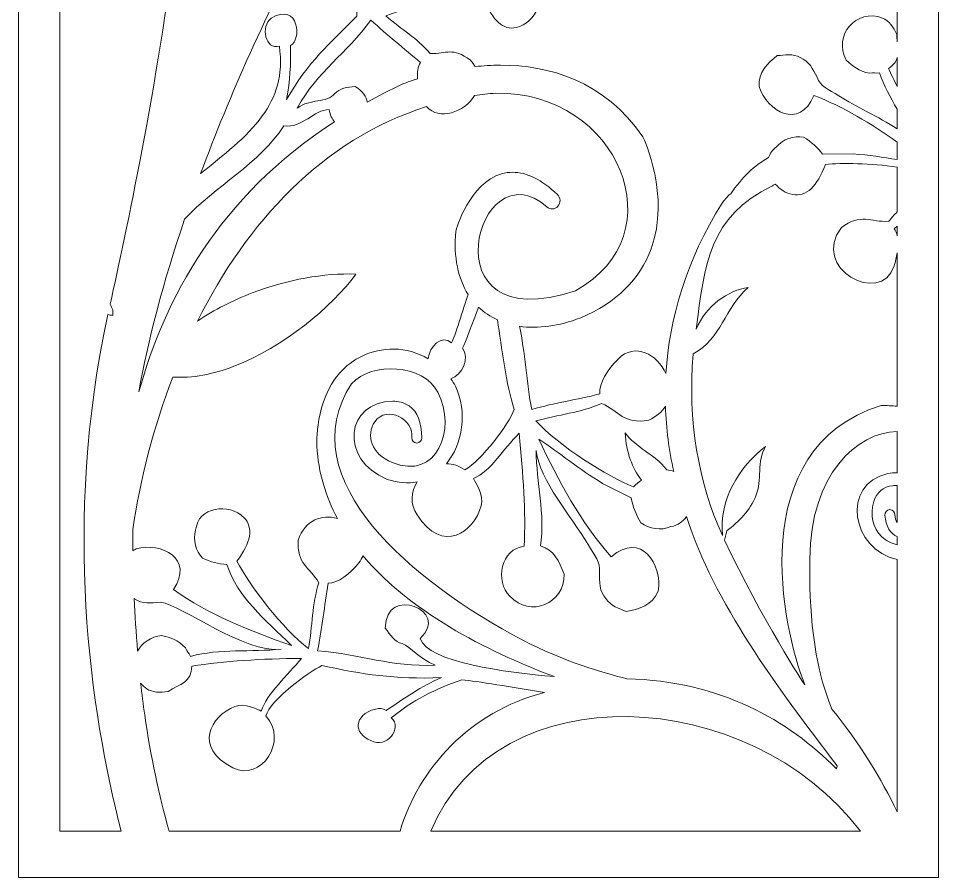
# Model space of a CAD drawing. Header units: centimetres. Extents: x -9.9 to 10.2, y -13.8 to 13.7.
# Drawn here: x -9.89 to -0.5, y -13.77 to -5.01 of the extents above; entities that cross this region are included whole.
import ezdxf

# ---------------------------------------------------------------- set-up
doc = ezdxf.new("R2010")
doc.units = ezdxf.units.CM
doc.header["$MEASUREMENT"] = 0
doc.layers.add('layer 1', color=7, linetype='Continuous')

msp = doc.modelspace()

# ---------------------------------------------------------------- linework, layer by layer
at = {"layer": 'layer 1', "color": 177, "lineweight": 9}
for points, knots in [([(-9.88544, 13.6521), (-9.88544, 13.6521), (-0.49982, 13.6521), (-0.49982, 13.6521), (-0.49982, 13.6521), (-0.49982, 13.6521), (-0.49982, -13.77468), (-0.49982, -13.77468), (-0.49982, -13.77468), (-0.49982, -13.77468), (-9.88544, -13.77468), (-9.88544, -13.77468), (-9.88544, -13.77468), (-9.88544, -13.77468), (-9.88544, 13.6521), (-9.88544, 13.6521)], [0, 0, 0, 0, 0.2, 0.2, 0.2, 0.2, 0.4, 0.4, 0.4, 0.4, 0.6, 0.6, 0.6, 0.6, 1, 1, 1, 1]), ([(-9.46307, 0.51427), (-9.46307, 0.51427), (-9.46307, -0.26842), (-9.46307, -0.26842), (-9.46307, -0.26842), (-9.41739, -0.3226), (-9.37882, -0.38294), (-9.34742, -0.44937), (-9.34742, -0.44937), (-9.13755, -0.88163), (-9.31912, -1.4105), (-9.32726, -1.42868), (-9.32726, -1.42868), (-9.36265, -1.55051), (-9.40849, -1.65803), (-9.46307, -1.7522), (-9.46307, -1.7522), (-9.46307, -1.7522), (-9.46307, -13.29964), (-9.46307, -13.29964), (-9.46307, -13.29964), (-9.46307, -13.29964), (-8.83773, -13.29964), (-8.83773, -13.29964), (-8.83773, -13.29964), (-9.15299, -12.07218), (-9.43492, -10.1599), (-8.97322, -8.0291), (-8.97322, -8.0291), (-8.95675, -8.03215), (-8.94035, -8.03501), (-8.92349, -8.03744), (-8.92349, -8.03744), (-8.92349, -8.03744), (-8.92349, -7.98089), (-8.92349, -7.98089), (-8.92349, -7.98089), (-8.93265, -7.96143), (-8.94123, -7.94209), (-8.94957, -7.92264), (-8.94957, -7.92264), (-8.787, -7.18801), (-8.47159, -5.72336), (-8.26378, -4.07704), (-8.26378, -4.07704), (-8.39517, -4.00017), (-8.51258, -3.88439), (-8.61419, -3.74722), (-8.61419, -3.74722), (-8.87431, -3.39603), (-9.03084, -2.90412), (-9.05286, -2.56733), (-9.05286, -2.56733), (-8.82698, -2.7003), (-8.60016, -2.90875), (-8.41704, -3.15597), (-8.41704, -3.15597), (-8.33357, -3.26867), (-8.25915, -3.38939), (-8.19802, -3.51458), (-8.19802, -3.51458), (-8.14557, -3.02571), (-8.10471, -2.52666), (-8.08186, -2.03093), (-8.08186, -2.03093), (-8.0312, -0.93143), (-8.67774, 0.01297), (-9.46307, 0.51427)], [0, 0, 0, 0, 0.0555556, 0.0555556, 0.0555556, 0.0555556, 0.1111111, 0.1111111, 0.1111111, 0.1111111, 0.1666667, 0.1666667, 0.1666667, 0.1666667, 0.2222222, 0.2222222, 0.2222222, 0.2222222, 0.2777778, 0.2777778, 0.2777778, 0.2777778, 0.3333333, 0.3333333, 0.3333333, 0.3333333, 0.3888889, 0.3888889, 0.3888889, 0.3888889, 0.4444444, 0.4444444, 0.4444444, 0.4444444, 0.5, 0.5, 0.5, 0.5, 0.5555556, 0.5555556, 0.5555556, 0.5555556, 0.6111111, 0.6111111, 0.6111111, 0.6111111, 0.6666667, 0.6666667, 0.6666667, 0.6666667, 0.7222222, 0.7222222, 0.7222222, 0.7222222, 0.7777778, 0.7777778, 0.7777778, 0.7777778, 0.8333333, 0.8333333, 0.8333333, 0.8333333, 0.8888889, 0.8888889, 0.8888889, 0.8888889, 1, 1, 1, 1]), ([(-6.89815, -4.10132), (-7.34719, -4.92991), (-7.72884, -5.78492), (-8.02649, -6.59039), (-8.02649, -6.59039), (-7.80093, -6.40314), (-7.55882, -6.22539), (-7.39781, -6.00128), (-7.39781, -6.00128), (-7.25997, -5.80944), (-7.18148, -5.59122), (-7.22393, -5.28903), (-7.22393, -5.28903), (-7.36659, -5.33288), (-7.41862, -5.08647), (-7.3064, -5.00307), (-7.3064, -5.00307), (-7.01882, -4.83434), (-6.99587, -5.23339), (-7.1098, -5.28325), (-7.1098, -5.28325), (-7.10468, -5.49203), (-7.11667, -5.62758), (-7.14955, -5.83494), (-7.14955, -5.83494), (-6.92683, -5.43817), (-6.71267, -5.27271), (-6.43503, -4.98336), (-6.43503, -4.98336), (-6.42162, -4.83862), (-6.45124, -4.37988), (-6.56325, -4.25875), (-6.56325, -4.25875), (-6.71098, -4.28818), (-6.83403, -4.20984), (-6.89815, -4.10132)], [0, 0, 0, 0, 0.1, 0.1, 0.1, 0.1, 0.2, 0.2, 0.2, 0.2, 0.3, 0.3, 0.3, 0.3, 0.4, 0.4, 0.4, 0.4, 0.5, 0.5, 0.5, 0.5, 0.6, 0.6, 0.6, 0.6, 0.7, 0.7, 0.7, 0.7, 0.8, 0.8, 0.8, 0.8, 1, 1, 1, 1]), ([(-3.28141, -8.63023), (-3.24661, -8.07021), (-3.07493, -7.47886), (-2.70724, -6.89049), (-2.70724, -6.89049), (-2.69562, -6.87108), (-2.65809, -6.82838), (-2.62055, -6.79463), (-2.62055, -6.79463), (-2.5038, -6.63211), (-2.38123, -6.50377), (-2.23335, -6.42657), (-2.23335, -6.42657), (-2.21993, -6.38629), (-2.19433, -6.34856), (-2.15404, -6.31686), (-2.15404, -6.31686), (-2.08773, -6.2359), (-1.97641, -6.20104), (-1.87736, -6.21841), (-1.87736, -6.21841), (-1.79921, -6.26553), (-1.73529, -6.32004), (-1.684, -6.39185), (-1.684, -6.39185), (-1.684, -6.39185), (-1.37183, -6.38921), (-1.37183, -6.38921), (-1.37183, -6.38921), (-1.21029, -6.39917), (-1.06567, -6.42327), (-0.9222, -6.44654), (-0.9222, -6.44654), (-0.9222, -6.44654), (-0.9222, -6.26739), (-0.9222, -6.26739), (-0.9222, -6.26739), (-1.18939, -6.07851), (-1.47028, -5.90745), (-1.77212, -5.79199), (-1.77212, -5.79199), (-1.91667, -6.14687), (-2.25091, -5.95553), (-2.33106, -5.70111), (-2.33106, -5.70111), (-2.34387, -5.55561), (-2.24134, -5.45843), (-2.14522, -5.38579), (-2.14522, -5.38579), (-2.07269, -5.37911), (-1.98379, -5.36345), (-1.91162, -5.40646), (-1.91162, -5.40646), (-1.82235, -5.43672), (-1.78145, -5.52542), (-1.73801, -5.60677), (-1.73801, -5.60677), (-1.70896, -5.69811), (-1.6224, -5.72888), (-1.51666, -5.79559), (-1.51666, -5.79559), (-1.34627, -5.90306), (-1.11273, -6.00895), (-0.9222, -6.1338), (-0.9222, -6.1338), (-0.9222, -6.1338), (-0.9222, -5.93076), (-0.9222, -5.93076), (-0.9222, -5.93076), (-0.99337, -5.81303), (-1.05815, -5.69229), (-1.10114, -5.56132), (-1.10114, -5.56132), (-1.1487, -5.5686), (-1.15647, -5.55671), (-1.20336, -5.56421), (-1.20336, -5.56421), (-1.31512, -5.54775), (-1.37322, -5.49402), (-1.44111, -5.43227), (-1.44111, -5.43227), (-1.57772, -5.17882), (-1.34334, -4.9011), (-1.07035, -5.00187), (-1.07035, -5.00187), (-1.00667, -5.03067), (-0.95966, -5.0952), (-0.92668, -5.16905), (-0.92668, -5.16905), (-0.92644, -5.19502), (-0.92443, -5.22014), (-0.9222, -5.24441), (-0.9222, -5.24441), (-0.9222, -5.24441), (-0.9222, -4.73069), (-0.9222, -4.73069), (-0.9222, -4.73069), (-1.70545, -4.73641), (-2.51347, -4.78511), (-3.31356, -4.57079), (-3.31356, -4.57079), (-3.45717, -4.85445), (-4.2283, -4.65429), (-4.45217, -4.52887), (-4.45217, -4.52887), (-4.29183, -4.52074), (-4.14395, -4.40885), (-3.97805, -4.39612), (-3.97805, -4.39612), (-3.91039, -4.39148), (-3.8452, -4.39724), (-3.78015, -4.40294), (-3.78015, -4.40294), (-3.97923, -4.3632), (-4.24351, -4.22958), (-4.51122, -4.03691), (-4.51122, -4.03691), (-4.51131, -4.03937), (-4.51142, -4.04184), (-4.51158, -4.04433), (-4.51158, -4.04433), (-4.58125, -4.28789), (-4.94813, -4.54594), (-5.0943, -4.21269), (-5.0943, -4.21269), (-5.48575, -4.37448), (-5.71429, -4.54745), (-6.04525, -4.81449), (-6.04525, -4.81449), (-5.80672, -4.78406), (-5.66313, -4.74461), (-5.40486, -4.72177), (-5.40486, -4.72177), (-5.40486, -4.72177), (-5.10844, -4.71642), (-5.10844, -4.71642), (-5.10844, -4.71642), (-5.06155, -4.64694), (-5.00223, -4.59356), (-4.92925, -4.54688), (-4.92925, -4.54688), (-4.83565, -4.52788), (-4.72909, -4.55817), (-4.6641, -4.63334), (-4.6641, -4.63334), (-4.47661, -4.77297), (-4.60577, -5.05331), (-4.80888, -5.09956), (-4.80888, -5.09956), (-4.93864, -5.12895), (-5.05189, -5.02603), (-5.13329, -4.81606), (-5.13329, -4.81606), (-5.38553, -4.79553), (-5.84819, -4.86483), (-6.13661, -4.98085), (-6.13661, -4.98085), (-5.97105, -5.12524), (-5.82698, -5.19985), (-5.68637, -5.3632), (-5.68637, -5.3632), (-5.5093, -5.37054), (-5.46463, -5.29355), (-5.2731, -5.43286), (-5.2731, -5.43286), (-5.25491, -5.45443), (-5.24011, -5.47605), (-5.22815, -5.49763), (-5.22815, -5.49763), (-5.14523, -5.48902), (-5.05816, -5.48387), (-4.96841, -5.48387), (-4.96841, -5.48387), (-4.47916, -5.48387), (-3.91151, -5.63681), (-3.516, -6.21611), (-3.516, -6.21611), (-3.50398, -6.24047), (-3.23536, -6.81378), (-3.43123, -7.35696), (-3.43123, -7.35696), (-3.5443, -7.66801), (-3.78266, -7.90426), (-4.15006, -8.06173), (-4.15006, -8.06173), (-4.37225, -8.14697), (-4.58661, -8.17493), (-4.77428, -8.14783), (-4.77428, -8.14783), (-4.72025, -8.39856), (-4.70074, -8.73259), (-4.65001, -8.99842), (-4.65001, -8.99842), (-4.41086, -8.9247), (-4.19143, -8.90107), (-3.95368, -8.83742), (-3.95368, -8.83742), (-3.96708, -8.72883), (-3.87472, -8.58839), (-3.76978, -8.48302), (-3.76978, -8.48302), (-3.5936, -8.30626), (-3.37033, -8.43724), (-3.28141, -8.63023)], [0, 0, 0, 0, 0.0192308, 0.0192308, 0.0192308, 0.0192308, 0.0384615, 0.0384615, 0.0384615, 0.0384615, 0.0576923, 0.0576923, 0.0576923, 0.0576923, 0.0769231, 0.0769231, 0.0769231, 0.0769231, 0.0961538, 0.0961538, 0.0961538, 0.0961538, 0.1153846, 0.1153846, 0.1153846, 0.1153846, 0.1346154, 0.1346154, 0.1346154, 0.1346154, 0.1538462, 0.1538462, 0.1538462, 0.1538462, 0.1730769, 0.1730769, 0.1730769, 0.1730769, 0.1923077, 0.1923077, 0.1923077, 0.1923077, 0.2115385, 0.2115385, 0.2115385, 0.2115385, 0.2307692, 0.2307692, 0.2307692, 0.2307692, 0.25, 0.25, 0.25, 0.25, 0.2692308, 0.2692308, 0.2692308, 0.2692308, 0.2884615, 0.2884615, 0.2884615, 0.2884615, 0.3076923, 0.3076923, 0.3076923, 0.3076923, 0.3269231, 0.3269231, 0.3269231, 0.3269231, 0.3461538, 0.3461538, 0.3461538, 0.3461538, 0.3653846, 0.3653846, 0.3653846, 0.3653846, 0.3846154, 0.3846154, 0.3846154, 0.3846154, 0.4038462, 0.4038462, 0.4038462, 0.4038462, 0.4230769, 0.4230769, 0.4230769, 0.4230769, 0.4423077, 0.4423077, 0.4423077, 0.4423077, 0.4615385, 0.4615385, 0.4615385, 0.4615385, 0.4807692, 0.4807692, 0.4807692, 0.4807692, 0.5, 0.5, 0.5, 0.5, 0.5192308, 0.5192308, 0.5192308, 0.5192308, 0.5384615, 0.5384615, 0.5384615, 0.5384615, 0.5576923, 0.5576923, 0.5576923, 0.5576923, 0.5769231, 0.5769231, 0.5769231, 0.5769231, 0.5961538, 0.5961538, 0.5961538, 0.5961538, 0.6153846, 0.6153846, 0.6153846, 0.6153846, 0.6346154, 0.6346154, 0.6346154, 0.6346154, 0.6538462, 0.6538462, 0.6538462, 0.6538462, 0.6730769, 0.6730769, 0.6730769, 0.6730769, 0.6923077, 0.6923077, 0.6923077, 0.6923077, 0.7115385, 0.7115385, 0.7115385, 0.7115385, 0.7307692, 0.7307692, 0.7307692, 0.7307692, 0.75, 0.75, 0.75, 0.75, 0.7692308, 0.7692308, 0.7692308, 0.7692308, 0.7884615, 0.7884615, 0.7884615, 0.7884615, 0.8076923, 0.8076923, 0.8076923, 0.8076923, 0.8269231, 0.8269231, 0.8269231, 0.8269231, 0.8461538, 0.8461538, 0.8461538, 0.8461538, 0.8653846, 0.8653846, 0.8653846, 0.8653846, 0.8846154, 0.8846154, 0.8846154, 0.8846154, 0.9038462, 0.9038462, 0.9038462, 0.9038462, 0.9230769, 0.9230769, 0.9230769, 0.9230769, 0.9423077, 0.9423077, 0.9423077, 0.9423077, 0.9615385, 0.9615385, 0.9615385, 0.9615385, 1, 1, 1, 1]), ([(-6.32852, -5.86038), (-6.21282, -5.79618), (-6.09185, -5.73429), (-5.96527, -5.67497), (-5.96527, -5.67497), (-5.96234, -5.6739), (-5.9076, -5.65092), (-5.815, -5.62127), (-5.815, -5.62127), (-5.81904, -5.55713), (-5.81082, -5.49844), (-5.78406, -5.45667), (-5.78406, -5.45667), (-5.95316, -5.31174), (-6.12344, -5.17666), (-6.28976, -5.02298), (-6.28976, -5.02298), (-6.54797, -5.37307), (-6.82656, -5.53742), (-7.04261, -5.92122), (-7.04261, -5.92122), (-6.90572, -5.82014), (-6.74222, -5.87525), (-6.65775, -5.77189), (-6.65775, -5.77189), (-6.61071, -5.72144), (-6.52994, -5.70417), (-6.4502, -5.70076), (-6.4502, -5.70076), (-6.3718, -5.74871), (-6.33593, -5.80515), (-6.32852, -5.86038)], [0, 0, 0, 0, 0.1111111, 0.1111111, 0.1111111, 0.1111111, 0.2222222, 0.2222222, 0.2222222, 0.2222222, 0.3333333, 0.3333333, 0.3333333, 0.3333333, 0.4444444, 0.4444444, 0.4444444, 0.4444444, 0.5555556, 0.5555556, 0.5555556, 0.5555556, 0.6666667, 0.6666667, 0.6666667, 0.6666667, 0.7777778, 0.7777778, 0.7777778, 0.7777778, 1, 1, 1, 1]), ([(-0.9222, -5.70103), (-0.9222, -5.70103), (-0.9222, -5.40368), (-0.9222, -5.40368), (-0.9222, -5.40368), (-0.93278, -5.44529), (-0.95771, -5.48281), (-1.01051, -5.5159), (-1.01051, -5.5159), (-0.9831, -5.57669), (-0.95359, -5.63844), (-0.9222, -5.70103)], [0, 0, 0, 0, 0.25, 0.25, 0.25, 0.25, 0.5, 0.5, 0.5, 0.5, 1, 1, 1, 1]), ([(-6.63171, -10.10823), (-6.75008, -9.88657), (-6.82587, -9.64214), (-6.84122, -9.37333), (-6.84122, -9.37333), (-6.84374, -9.35521), (-6.85936, -8.90567), (-6.60936, -8.6259), (-6.60936, -8.6259), (-6.48091, -8.48146), (-6.29442, -8.37998), (-6.05361, -8.37998), (-6.05361, -8.37998), (-5.93645, -8.37998), (-5.81339, -8.41717), (-5.70448, -8.48033), (-5.70448, -8.48033), (-5.69838, -8.3552), (-5.56751, -8.22549), (-5.46874, -8.31663), (-5.46874, -8.31663), (-5.43434, -8.26486), (-5.34767, -7.96567), (-5.29838, -7.82237), (-5.29838, -7.82237), (-5.39956, -7.66254), (-5.44845, -7.44675), (-5.42413, -7.17723), (-5.42413, -7.17723), (-5.42012, -7.15714), (-5.28473, -6.68672), (-4.95766, -6.59183), (-4.95766, -6.59183), (-4.92065, -6.58135), (-4.88319, -6.57607), (-4.84483, -6.57607), (-4.84483, -6.57607), (-4.69978, -6.57607), (-4.54664, -6.65186), (-4.38822, -6.80374), (-4.38822, -6.80374), (-4.35407, -6.83611), (-4.3521, -6.88851), (-4.38231, -6.92291), (-4.38231, -6.92291), (-4.39834, -6.94111), (-4.4202, -6.95026), (-4.4419, -6.95026), (-4.4419, -6.95026), (-4.46097, -6.95026), (-4.48025, -6.94308), (-4.49538, -6.92901), (-4.49538, -6.92901), (-5.20365, -6.29261), (-5.74713, -8.30618), (-4.20462, -7.78458), (-4.20462, -7.78458), (-3.1619, -7.21952), (-3.75856, -5.7499), (-5.01725, -5.76828), (-5.01725, -5.76828), (-5.09061, -5.77456), (-5.16275, -5.78322), (-5.23382, -5.79396), (-5.23382, -5.79396), (-5.3374, -5.96404), (-5.59472, -6.05165), (-5.72225, -5.9065), (-5.72225, -5.9065), (-6.7873, -6.2409), (-7.55736, -7.094), (-8.05886, -8.09458), (-8.05886, -8.09458), (-7.88649, -7.97866), (-7.6961, -7.88228), (-7.49964, -7.80702), (-7.49964, -7.80702), (-7.14345, -7.67057), (-6.76739, -7.60375), (-6.44262, -7.61523), (-6.44262, -7.61523), (-6.69006, -7.9527), (-7.18151, -8.36272), (-7.68749, -8.55656), (-7.68749, -8.55656), (-7.89823, -8.63731), (-8.11154, -8.68064), (-8.31099, -8.66583), (-8.31099, -8.66583), (-8.50964, -9.18041), (-8.64417, -9.7141), (-8.71751, -10.22227), (-8.71751, -10.22227), (-8.71785, -10.27918), (-8.7178, -10.35271), (-8.71679, -10.43968), (-8.71679, -10.43968), (-8.70703, -10.43254), (-8.69654, -10.42589), (-8.68521, -10.41978), (-8.68521, -10.41978), (-8.4303, -10.34724), (-8.08889, -10.52), (-8.30435, -10.83388), (-8.30435, -10.83388), (-7.94447, -11.09243), (-7.5185, -11.25999), (-7.09851, -11.40669), (-7.09851, -11.40669), (-7.37687, -11.13565), (-7.65092, -10.9105), (-7.75847, -10.57917), (-7.75847, -10.57917), (-7.84609, -10.57586), (-7.92626, -10.55261), (-8.00805, -10.51353), (-8.00805, -10.51353), (-8.07659, -10.44083), (-8.10851, -10.32941), (-8.07756, -10.23016), (-8.07756, -10.23016), (-8.05698, -9.98648), (-7.73657, -9.94651), (-7.58333, -10.10148), (-7.58333, -10.10148), (-7.48558, -10.20055), (-7.51452, -10.358), (-7.65619, -10.54626), (-7.65619, -10.54626), (-7.53519, -10.78175), (-7.18756, -11.24441), (-6.92525, -11.43666), (-6.92525, -11.43666), (-6.88831, -11.20983), (-6.88924, -10.98088), (-6.8217, -10.76574), (-6.8217, -10.76574), (-6.91292, -10.60435), (-7.04895, -10.57714), (-7.03088, -10.33002), (-7.03088, -10.33002), (-6.96191, -10.11802), (-6.78674, -10.06864), (-6.63171, -10.10823)], [0, 0, 0, 0, 0.027027, 0.027027, 0.027027, 0.027027, 0.0540541, 0.0540541, 0.0540541, 0.0540541, 0.0810811, 0.0810811, 0.0810811, 0.0810811, 0.1081081, 0.1081081, 0.1081081, 0.1081081, 0.1351351, 0.1351351, 0.1351351, 0.1351351, 0.1621622, 0.1621622, 0.1621622, 0.1621622, 0.1891892, 0.1891892, 0.1891892, 0.1891892, 0.2162162, 0.2162162, 0.2162162, 0.2162162, 0.2432432, 0.2432432, 0.2432432, 0.2432432, 0.2702703, 0.2702703, 0.2702703, 0.2702703, 0.2972973, 0.2972973, 0.2972973, 0.2972973, 0.3243243, 0.3243243, 0.3243243, 0.3243243, 0.3513514, 0.3513514, 0.3513514, 0.3513514, 0.3783784, 0.3783784, 0.3783784, 0.3783784, 0.4054054, 0.4054054, 0.4054054, 0.4054054, 0.4324324, 0.4324324, 0.4324324, 0.4324324, 0.4594595, 0.4594595, 0.4594595, 0.4594595, 0.4864865, 0.4864865, 0.4864865, 0.4864865, 0.5135135, 0.5135135, 0.5135135, 0.5135135, 0.5405405, 0.5405405, 0.5405405, 0.5405405, 0.5675676, 0.5675676, 0.5675676, 0.5675676, 0.5945946, 0.5945946, 0.5945946, 0.5945946, 0.6216216, 0.6216216, 0.6216216, 0.6216216, 0.6486486, 0.6486486, 0.6486486, 0.6486486, 0.6756757, 0.6756757, 0.6756757, 0.6756757, 0.7027027, 0.7027027, 0.7027027, 0.7027027, 0.7297297, 0.7297297, 0.7297297, 0.7297297, 0.7567568, 0.7567568, 0.7567568, 0.7567568, 0.7837838, 0.7837838, 0.7837838, 0.7837838, 0.8108108, 0.8108108, 0.8108108, 0.8108108, 0.8378378, 0.8378378, 0.8378378, 0.8378378, 0.8648649, 0.8648649, 0.8648649, 0.8648649, 0.8918919, 0.8918919, 0.8918919, 0.8918919, 0.9189189, 0.9189189, 0.9189189, 0.9189189, 0.9459459, 0.9459459, 0.9459459, 0.9459459, 1, 1, 1, 1]), ([(-8.19024, -7.05357), (-8.40817, -7.69929), (-8.56689, -8.30137), (-8.65683, -8.81699), (-8.65683, -8.81699), (-8.39297, -7.86393), (-7.84512, -6.83101), (-6.66072, -6.06013), (-6.66072, -6.06013), (-6.68629, -6.03322), (-6.70605, -5.99297), (-6.71591, -5.93648), (-6.71591, -5.93648), (-6.8709, -5.9353), (-6.99025, -6.12932), (-7.17868, -6.10338), (-7.17868, -6.10338), (-7.42251, -6.47932), (-7.87892, -6.7238), (-8.19024, -7.05357)], [0, 0, 0, 0, 0.1666667, 0.1666667, 0.1666667, 0.1666667, 0.3333333, 0.3333333, 0.3333333, 0.3333333, 0.5, 0.5, 0.5, 0.5, 0.6666667, 0.6666667, 0.6666667, 0.6666667, 1, 1, 1, 1]), ([(-2.16573, -6.69708), (-2.17472, -6.7027), (-2.18389, -6.70806), (-2.19325, -6.71306), (-2.19325, -6.71306), (-2.84516, -7.03207), (-2.88521, -7.51302), (-2.97319, -8.17574), (-2.97319, -8.17574), (-2.86962, -7.9401), (-2.65018, -7.78081), (-2.44178, -7.75099), (-2.44178, -7.75099), (-2.69161, -7.96726), (-2.70382, -8.2678), (-3.00427, -8.42969), (-3.00427, -8.42969), (-3.05853, -9.11411), (-2.95145, -9.74235), (-2.70512, -10.2818), (-2.70512, -10.2818), (-2.73351, -9.90617), (-2.54323, -9.59534), (-2.26471, -9.37385), (-2.26471, -9.37385), (-2.35535, -9.5241), (-2.29971, -9.71972), (-2.36323, -9.87766), (-2.36323, -9.87766), (-2.42139, -10.02536), (-2.53804, -10.14186), (-2.66099, -10.23645), (-2.66099, -10.23645), (-2.66099, -10.23645), (-2.68306, -10.32973), (-2.68306, -10.32973), (-2.68306, -10.32973), (-2.29971, -11.14296), (-1.87464, -11.79359), (-1.86424, -11.80668), (-1.86424, -11.80668), (-2.09066, -11.24437), (-2.49578, -9.39491), (-1.08699, -8.95727), (-1.08699, -8.95727), (-1.02933, -8.95627), (-0.97442, -8.95885), (-0.9222, -8.96469), (-0.9222, -8.96469), (-0.9222, -8.96469), (-0.9222, -7.39889), (-0.9222, -7.39889), (-0.9222, -7.39889), (-0.92908, -7.44381), (-0.94022, -7.48946), (-0.95403, -7.5326), (-0.95403, -7.5326), (-1.08817, -7.95107), (-1.81551, -7.54828), (-1.4906, -7.14141), (-1.4906, -7.14141), (-1.29289, -6.98941), (-1.1947, -7.08868), (-1.00853, -7.07601), (-1.00853, -7.07601), (-0.98137, -7.04271), (-0.95242, -7.01117), (-0.9222, -6.9809), (-0.9222, -6.9809), (-0.9222, -6.9809), (-0.9222, -6.52269), (-0.9222, -6.52269), (-0.9222, -6.52269), (-1.19339, -6.48569), (-1.48749, -6.47792), (-1.65503, -6.49605), (-1.65503, -6.49605), (-1.73485, -6.71937), (-1.85119, -6.83087), (-1.98858, -6.80355), (-1.98858, -6.80355), (-2.05808, -6.78966), (-2.12009, -6.74977), (-2.16573, -6.69708)], [0, 0, 0, 0, 0.0454545, 0.0454545, 0.0454545, 0.0454545, 0.0909091, 0.0909091, 0.0909091, 0.0909091, 0.1363636, 0.1363636, 0.1363636, 0.1363636, 0.1818182, 0.1818182, 0.1818182, 0.1818182, 0.2272727, 0.2272727, 0.2272727, 0.2272727, 0.2727273, 0.2727273, 0.2727273, 0.2727273, 0.3181818, 0.3181818, 0.3181818, 0.3181818, 0.3636364, 0.3636364, 0.3636364, 0.3636364, 0.4090909, 0.4090909, 0.4090909, 0.4090909, 0.4545455, 0.4545455, 0.4545455, 0.4545455, 0.5, 0.5, 0.5, 0.5, 0.5454545, 0.5454545, 0.5454545, 0.5454545, 0.5909091, 0.5909091, 0.5909091, 0.5909091, 0.6363636, 0.6363636, 0.6363636, 0.6363636, 0.6818182, 0.6818182, 0.6818182, 0.6818182, 0.7272727, 0.7272727, 0.7272727, 0.7272727, 0.7727273, 0.7727273, 0.7727273, 0.7727273, 0.8181818, 0.8181818, 0.8181818, 0.8181818, 0.8636364, 0.8636364, 0.8636364, 0.8636364, 0.9090909, 0.9090909, 0.9090909, 0.9090909, 1, 1, 1, 1]), ([(-0.9222, -7.22633), (-0.9222, -7.22633), (-0.9222, -7.12524), (-0.9222, -7.12524), (-0.9222, -7.12524), (-0.9222, -7.12524), (-0.9521, -7.15219), (-0.9521, -7.15219), (-0.9521, -7.15219), (-0.93792, -7.17307), (-0.92819, -7.19825), (-0.9222, -7.22633)], [0, 0, 0, 0, 0.25, 0.25, 0.25, 0.25, 0.5, 0.5, 0.5, 0.5, 1, 1, 1, 1]), ([(-5.47537, -8.68289), (-5.45746, -8.70733), (-5.44142, -8.7328), (-5.4276, -8.75913), (-5.4276, -8.75913), (-5.30442, -9.02357), (-5.35301, -9.34867), (-5.52038, -9.55155), (-5.52038, -9.55155), (-5.45746, -9.55037), (-5.39265, -9.56918), (-5.3321, -9.6146), (-5.3321, -9.6146), (-5.16261, -9.51776), (-4.88431, -9.14877), (-4.82856, -8.99815), (-4.82856, -8.99815), (-4.9099, -8.75078), (-4.95627, -8.36284), (-4.99973, -8.08265), (-4.99973, -8.08265), (-5.07087, -8.05005), (-5.13527, -8.00694), (-5.1913, -7.95349), (-5.1913, -7.95349), (-5.24679, -8.09562), (-5.32649, -8.31499), (-5.35521, -8.37134), (-5.35521, -8.37134), (-5.28007, -8.4636), (-5.35491, -8.65272), (-5.47537, -8.68289)], [0, 0, 0, 0, 0.1111111, 0.1111111, 0.1111111, 0.1111111, 0.2222222, 0.2222222, 0.2222222, 0.2222222, 0.3333333, 0.3333333, 0.3333333, 0.3333333, 0.4444444, 0.4444444, 0.4444444, 0.4444444, 0.5555556, 0.5555556, 0.5555556, 0.5555556, 0.6666667, 0.6666667, 0.6666667, 0.6666667, 0.7777778, 0.7777778, 0.7777778, 0.7777778, 1, 1, 1, 1]), ([(-5.81966, -9.73575), (-5.91031, -9.75377), (-6.01202, -9.74779), (-6.1227, -9.7103), (-6.1227, -9.7103), (-6.62584, -9.50716), (-6.54067, -8.91314), (-6.06792, -8.91314), (-6.06792, -8.91314), (-6.0124, -8.91314), (-5.95227, -8.92493), (-5.89971, -8.96131), (-5.89971, -8.96131), (-5.8143, -9.02091), (-5.77142, -9.12965), (-5.77142, -9.28637), (-5.77142, -9.28637), (-5.77142, -9.31614), (-5.79349, -9.33947), (-5.822, -9.33947), (-5.822, -9.33947), (-5.85055, -9.33947), (-5.87245, -9.31614), (-5.87245, -9.28637), (-5.87245, -9.28637), (-5.84712, -9.09877), (-6.12645, -8.94561), (-6.24992, -9.12197), (-6.24992, -9.12197), (-6.34492, -9.2577), (-6.28681, -9.45393), (-6.07294, -9.5373), (-6.07294, -9.5373), (-5.61592, -9.72641), (-5.41299, -9.2023), (-5.60813, -8.81884), (-5.60813, -8.81884), (-5.75638, -8.53481), (-6.28137, -8.5052), (-6.48687, -8.73399), (-6.48687, -8.73399), (-7.12593, -9.70523), (-5.85774, -10.76602), (-4.73887, -11.35201), (-4.73887, -11.35201), (-4.33418, -11.5639), (-3.91401, -11.68861), (-3.67942, -11.74546), (-3.67942, -11.74546), (-2.72885, -11.76761), (-2.02928, -12.17074), (-1.54207, -12.66337), (-1.54207, -12.66337), (-1.54207, -12.66337), (-1.53416, -12.63443), (-1.53416, -12.63443), (-1.53416, -12.63443), (-2.15404, -11.82654), (-2.78751, -10.96928), (-3.07239, -10.08967), (-3.07239, -10.08967), (-3.10573, -10.14039), (-3.15804, -10.17872), (-3.23084, -10.19296), (-3.23084, -10.19296), (-3.3315, -10.23685), (-3.45219, -10.21612), (-3.53638, -10.15248), (-3.53638, -10.15248), (-3.58683, -10.07108), (-3.62043, -9.98956), (-3.63399, -9.89792), (-3.63399, -9.89792), (-3.63399, -9.89792), (-3.92683, -9.75097), (-3.92683, -9.75097), (-3.92683, -9.75097), (-4.1733, -9.60483), (-4.35557, -9.44411), (-4.57874, -9.29983), (-4.57874, -9.29983), (-4.37649, -9.72406), (-4.15163, -10.15216), (-3.83879, -10.5004), (-3.83879, -10.5004), (-3.53392, -10.23812), (-3.31329, -10.57683), (-3.36021, -10.85283), (-3.36021, -10.85283), (-3.4179, -10.99486), (-3.56018, -11.03655), (-3.68473, -11.0584), (-3.68473, -11.0584), (-3.75568, -11.02992), (-3.84622, -11.002), (-3.89303, -10.92729), (-3.89303, -10.92729), (-3.96192, -10.85628), (-3.95767, -10.75385), (-3.95932, -10.65709), (-3.95932, -10.65709), (-3.94273, -10.55787), (-4.00884, -10.48767), (-4.07569, -10.37476), (-4.07569, -10.37476), (-4.24669, -10.08591), (-4.56826, -9.72459), (-4.60432, -9.41738), (-4.60432, -9.41738), (-4.60335, -9.74267), (-4.51008, -10.06353), (-4.56111, -10.38729), (-4.56111, -10.38729), (-4.41975, -10.43441), (-4.37084, -10.54298), (-4.32016, -10.67796), (-4.32016, -10.67796), (-4.31387, -10.98007), (-4.66574, -11.1273), (-4.87248, -10.9025), (-4.87248, -10.9025), (-5.03111, -10.75607), (-4.96075, -10.41073), (-4.72676, -10.39374), (-4.72676, -10.39374), (-4.70899, -10.03894), (-4.73722, -9.66483), (-4.77935, -9.23978), (-4.77935, -9.23978), (-4.94324, -9.40432), (-5.06129, -9.62156), (-5.24466, -9.7021), (-5.24466, -9.7021), (-5.22565, -9.74334), (-5.13274, -9.8653), (-5.16467, -9.97955), (-5.16467, -9.97955), (-5.2403, -10.24991), (-5.55423, -10.47844), (-5.81975, -10.07237), (-5.81975, -10.07237), (-5.89328, -9.96236), (-5.88013, -9.8363), (-5.81966, -9.73575)], [0, 0, 0, 0, 0.027027, 0.027027, 0.027027, 0.027027, 0.0540541, 0.0540541, 0.0540541, 0.0540541, 0.0810811, 0.0810811, 0.0810811, 0.0810811, 0.1081081, 0.1081081, 0.1081081, 0.1081081, 0.1351351, 0.1351351, 0.1351351, 0.1351351, 0.1621622, 0.1621622, 0.1621622, 0.1621622, 0.1891892, 0.1891892, 0.1891892, 0.1891892, 0.2162162, 0.2162162, 0.2162162, 0.2162162, 0.2432432, 0.2432432, 0.2432432, 0.2432432, 0.2702703, 0.2702703, 0.2702703, 0.2702703, 0.2972973, 0.2972973, 0.2972973, 0.2972973, 0.3243243, 0.3243243, 0.3243243, 0.3243243, 0.3513514, 0.3513514, 0.3513514, 0.3513514, 0.3783784, 0.3783784, 0.3783784, 0.3783784, 0.4054054, 0.4054054, 0.4054054, 0.4054054, 0.4324324, 0.4324324, 0.4324324, 0.4324324, 0.4594595, 0.4594595, 0.4594595, 0.4594595, 0.4864865, 0.4864865, 0.4864865, 0.4864865, 0.5135135, 0.5135135, 0.5135135, 0.5135135, 0.5405405, 0.5405405, 0.5405405, 0.5405405, 0.5675676, 0.5675676, 0.5675676, 0.5675676, 0.5945946, 0.5945946, 0.5945946, 0.5945946, 0.6216216, 0.6216216, 0.6216216, 0.6216216, 0.6486486, 0.6486486, 0.6486486, 0.6486486, 0.6756757, 0.6756757, 0.6756757, 0.6756757, 0.7027027, 0.7027027, 0.7027027, 0.7027027, 0.7297297, 0.7297297, 0.7297297, 0.7297297, 0.7567568, 0.7567568, 0.7567568, 0.7567568, 0.7837838, 0.7837838, 0.7837838, 0.7837838, 0.8108108, 0.8108108, 0.8108108, 0.8108108, 0.8378378, 0.8378378, 0.8378378, 0.8378378, 0.8648649, 0.8648649, 0.8648649, 0.8648649, 0.8918919, 0.8918919, 0.8918919, 0.8918919, 0.9189189, 0.9189189, 0.9189189, 0.9189189, 0.9459459, 0.9459459, 0.9459459, 0.9459459, 1, 1, 1, 1]), ([(-3.52957, -9.71735), (-3.62549, -9.59296), (-3.68481, -9.43862), (-3.69774, -9.2359), (-3.69774, -9.2359), (-3.59026, -9.38487), (-3.39084, -9.45739), (-3.27549, -9.60885), (-3.27549, -9.60885), (-3.27549, -9.60885), (-3.2716, -9.61406), (-3.2716, -9.61406), (-3.2716, -9.61406), (-3.24714, -9.61523), (-3.22382, -9.62042), (-3.20179, -9.62971), (-3.20179, -9.62971), (-3.24918, -9.41594), (-3.27884, -9.19285), (-3.28629, -8.96298), (-3.28629, -8.96298), (-3.32016, -9.01911), (-3.37497, -9.0688), (-3.45584, -9.10523), (-3.45584, -9.10523), (-3.71326, -9.15257), (-3.75747, -9.01286), (-3.93742, -8.93558), (-3.93742, -8.93558), (-4.15559, -9.0312), (-4.37392, -9.04909), (-4.60788, -9.11392), (-4.60788, -9.11392), (-4.37589, -9.36732), (-3.87233, -9.68669), (-3.61115, -9.78674), (-3.61115, -9.78674), (-3.58348, -9.76075), (-3.55624, -9.7376), (-3.52957, -9.71735)], [0, 0, 0, 0, 0.0909091, 0.0909091, 0.0909091, 0.0909091, 0.1818182, 0.1818182, 0.1818182, 0.1818182, 0.2727273, 0.2727273, 0.2727273, 0.2727273, 0.3636364, 0.3636364, 0.3636364, 0.3636364, 0.4545455, 0.4545455, 0.4545455, 0.4545455, 0.5454545, 0.5454545, 0.5454545, 0.5454545, 0.6363636, 0.6363636, 0.6363636, 0.6363636, 0.7272727, 0.7272727, 0.7272727, 0.7272727, 0.8181818, 0.8181818, 0.8181818, 0.8181818, 1, 1, 1, 1]), ([(-0.9222, -13.10481), (-0.9222, -13.10481), (-0.9222, -10.52847), (-0.9222, -10.52847), (-0.9222, -10.52847), (-1.3895, -10.43062), (-1.50221, -9.75768), (-1.01671, -9.65066), (-1.01671, -9.65066), (-0.98588, -9.64386), (-0.95406, -9.64193), (-0.9222, -9.64422), (-0.9222, -9.64422), (-0.9222, -9.64422), (-0.9222, -9.22156), (-0.9222, -9.22156), (-0.9222, -9.22156), (-1.33033, -9.23039), (-1.80735, -9.65808), (-1.81439, -10.52307), (-1.81439, -10.52307), (-1.81693, -11.02687), (-1.78719, -11.57868), (-1.58805, -12.05413), (-1.58805, -12.05413), (-1.29977, -12.41351), (-1.08296, -12.76523), (-0.9222, -13.10481)], [0, 0, 0, 0, 0.125, 0.125, 0.125, 0.125, 0.25, 0.25, 0.25, 0.25, 0.375, 0.375, 0.375, 0.375, 0.5, 0.5, 0.5, 0.5, 0.625, 0.625, 0.625, 0.625, 0.75, 0.75, 0.75, 0.75, 1, 1, 1, 1]), ([(-0.9222, -10.37898), (-0.9222, -10.37898), (-0.9222, -10.29504), (-0.9222, -10.29504), (-0.9222, -10.29504), (-0.98925, -10.26422), (-1.04086, -10.19368), (-1.04698, -10.07512), (-1.04698, -10.07512), (-1.04836, -10.04535), (-1.0263, -10.02075), (-0.99917, -10.01948), (-0.99917, -10.01948), (-0.99835, -10.01937), (-0.99749, -10.01937), (-0.99679, -10.01937), (-0.99679, -10.01937), (-0.96812, -10.01937), (-0.94594, -10.04224), (-0.94467, -10.06994), (-0.94467, -10.06994), (-0.94372, -10.10429), (-0.9354, -10.13136), (-0.9222, -10.15138), (-0.9222, -10.15138), (-0.9222, -10.15138), (-0.9222, -9.77425), (-0.9222, -9.77425), (-0.9222, -9.77425), (-0.92991, -9.7735), (-0.9375, -9.77315), (-0.94492, -9.77315), (-0.94492, -9.77315), (-0.95365, -9.77315), (-0.96237, -9.77368), (-0.97064, -9.7747), (-0.97064, -9.7747), (-1.06255, -9.78494), (-1.13381, -9.84592), (-1.16106, -9.93782), (-1.16106, -9.93782), (-1.20237, -10.07638), (-1.17261, -10.20454), (-1.0794, -10.29661), (-1.0794, -10.29661), (-1.03349, -10.33755), (-0.97959, -10.36451), (-0.9222, -10.37898)], [0, 0, 0, 0, 0.0769231, 0.0769231, 0.0769231, 0.0769231, 0.1538462, 0.1538462, 0.1538462, 0.1538462, 0.2307692, 0.2307692, 0.2307692, 0.2307692, 0.3076923, 0.3076923, 0.3076923, 0.3076923, 0.3846154, 0.3846154, 0.3846154, 0.3846154, 0.4615385, 0.4615385, 0.4615385, 0.4615385, 0.5384615, 0.5384615, 0.5384615, 0.5384615, 0.6153846, 0.6153846, 0.6153846, 0.6153846, 0.6923077, 0.6923077, 0.6923077, 0.6923077, 0.7692308, 0.7692308, 0.7692308, 0.7692308, 0.8461538, 0.8461538, 0.8461538, 0.8461538, 1, 1, 1, 1]), ([(-4.41818, -11.7235), (-5.01233, -11.5014), (-5.85078, -11.10597), (-6.37024, -10.49045), (-6.37024, -10.49045), (-6.38009, -10.51411), (-6.3941, -10.53789), (-6.41307, -10.56144), (-6.41307, -10.56144), (-6.50144, -10.67103), (-6.6241, -10.77238), (-6.72767, -10.77092), (-6.72767, -10.77092), (-6.7631, -11.00123), (-6.78914, -11.22711), (-6.83389, -11.45974), (-6.83389, -11.45974), (-6.38025, -11.49597), (-6.0934, -11.62681), (-5.63307, -11.60693), (-5.63307, -11.60693), (-5.79844, -11.54109), (-5.87872, -11.4237), (-5.97173, -11.38628), (-5.97173, -11.38628), (-6.04254, -11.37234), (-6.09595, -11.29717), (-6.14302, -11.2282), (-6.14302, -11.2282), (-6.14612, -10.77809), (-5.47032, -11.05164), (-5.78686, -11.33419), (-5.78686, -11.33419), (-5.70993, -11.5784), (-4.91439, -11.67912), (-4.41818, -11.7235)], [0, 0, 0, 0, 0.1, 0.1, 0.1, 0.1, 0.2, 0.2, 0.2, 0.2, 0.3, 0.3, 0.3, 0.3, 0.4, 0.4, 0.4, 0.4, 0.5, 0.5, 0.5, 0.5, 0.6, 0.6, 0.6, 0.6, 0.7, 0.7, 0.7, 0.7, 0.8, 0.8, 0.8, 0.8, 1, 1, 1, 1]), ([(-8.70321, -10.92743), (-8.69595, -11.09275), (-8.68523, -11.27412), (-8.66963, -11.4636), (-8.66963, -11.4636), (-8.62468, -11.3796), (-8.53864, -11.31541), (-8.42191, -11.30511), (-8.42191, -11.30511), (-8.33358, -11.32769), (-8.25726, -11.34652), (-8.18252, -11.43027), (-8.18252, -11.43027), (-8.16313, -11.47326), (-8.14901, -11.47322), (-8.12905, -11.51665), (-8.12905, -11.51665), (-7.82965, -11.43533), (-7.51268, -11.47537), (-7.2065, -11.44285), (-7.2065, -11.44285), (-7.58559, -11.48956), (-8.19629, -11.00077), (-8.43939, -10.9634), (-8.43939, -10.9634), (-8.53061, -10.97181), (-8.62657, -10.98634), (-8.70045, -10.92882), (-8.70045, -10.92882), (-8.70045, -10.92882), (-8.70321, -10.92743), (-8.70321, -10.92743)], [0, 0, 0, 0, 0.1111111, 0.1111111, 0.1111111, 0.1111111, 0.2222222, 0.2222222, 0.2222222, 0.2222222, 0.3333333, 0.3333333, 0.3333333, 0.3333333, 0.4444444, 0.4444444, 0.4444444, 0.4444444, 0.5555556, 0.5555556, 0.5555556, 0.5555556, 0.6666667, 0.6666667, 0.6666667, 0.6666667, 0.7777778, 0.7777778, 0.7777778, 0.7777778, 1, 1, 1, 1]), ([(-8.34919, -13.29964), (-8.34919, -13.29964), (-5.99287, -13.29964), (-5.99287, -13.29964), (-5.99287, -13.29964), (-5.8, -12.66285), (-5.29159, -12.08647), (-4.51833, -11.88497), (-4.51833, -11.88497), (-4.84719, -11.83224), (-5.20863, -11.76883), (-5.36097, -11.75734), (-5.36097, -11.75734), (-5.61702, -11.83849), (-5.87955, -11.97434), (-6.08177, -12.14306), (-6.08177, -12.14306), (-5.96407, -12.24561), (-6.12839, -12.46683), (-6.29037, -12.3742), (-6.29037, -12.3742), (-6.47104, -12.30856), (-6.46793, -12.11743), (-6.24465, -12.05396), (-6.24465, -12.05396), (-6.19703, -12.04708), (-6.17189, -12.04357), (-6.13492, -12.06898), (-6.13492, -12.06898), (-5.9522, -11.94919), (-5.77216, -11.8186), (-5.56975, -11.73335), (-5.56975, -11.73335), (-6.04528, -11.75445), (-6.37851, -11.69772), (-6.78891, -11.61073), (-6.78891, -11.61073), (-6.92493, -11.6787), (-7.31627, -11.95827), (-7.36208, -12.12467), (-7.36208, -12.12467), (-7.1277, -12.37501), (-7.411, -12.80338), (-7.69783, -12.65392), (-7.69783, -12.65392), (-8.10725, -12.44584), (-7.92449, -12.12692), (-7.67786, -12.02795), (-7.67786, -12.02795), (-7.57364, -11.98615), (-7.44931, -12.06104), (-7.40854, -12.07471), (-7.40854, -12.07471), (-7.35162, -11.89386), (-7.1368, -11.70861), (-6.99882, -11.53747), (-6.99882, -11.53747), (-7.40311, -11.54152), (-7.78517, -11.56346), (-8.11722, -11.61667), (-8.11722, -11.61667), (-8.11351, -11.77937), (-8.24033, -11.7991), (-8.35918, -11.87577), (-8.35918, -11.87577), (-8.43847, -11.88877), (-8.51772, -11.88503), (-8.57641, -11.84792), (-8.57641, -11.84792), (-8.60071, -11.83003), (-8.62129, -11.8102), (-8.63845, -11.78906), (-8.63845, -11.78906), (-8.62649, -11.89786), (-8.61279, -12.00777), (-8.59705, -12.11742), (-8.59705, -12.11742), (-8.53751, -12.53214), (-8.44925, -12.937), (-8.34919, -13.29964)], [0, 0, 0, 0, 0.047619, 0.047619, 0.047619, 0.047619, 0.0952381, 0.0952381, 0.0952381, 0.0952381, 0.1428571, 0.1428571, 0.1428571, 0.1428571, 0.1904762, 0.1904762, 0.1904762, 0.1904762, 0.2380952, 0.2380952, 0.2380952, 0.2380952, 0.2857143, 0.2857143, 0.2857143, 0.2857143, 0.3333333, 0.3333333, 0.3333333, 0.3333333, 0.3809524, 0.3809524, 0.3809524, 0.3809524, 0.4285714, 0.4285714, 0.4285714, 0.4285714, 0.4761905, 0.4761905, 0.4761905, 0.4761905, 0.5238095, 0.5238095, 0.5238095, 0.5238095, 0.5714286, 0.5714286, 0.5714286, 0.5714286, 0.6190476, 0.6190476, 0.6190476, 0.6190476, 0.6666667, 0.6666667, 0.6666667, 0.6666667, 0.7142857, 0.7142857, 0.7142857, 0.7142857, 0.7619048, 0.7619048, 0.7619048, 0.7619048, 0.8095238, 0.8095238, 0.8095238, 0.8095238, 0.8571429, 0.8571429, 0.8571429, 0.8571429, 0.9047619, 0.9047619, 0.9047619, 0.9047619, 1, 1, 1, 1]), ([(-5.67897, -13.29964), (-5.67897, -13.29964), (-1.29786, -13.29964), (-1.29786, -13.29964), (-1.29786, -13.29964), (-2.44203, -11.80203), (-5.00382, -11.68252), (-5.67897, -13.29964)], [0, 0, 0, 0, 0.3333333, 0.3333333, 0.3333333, 0.3333333, 1, 1, 1, 1])]:
    msp.add_open_spline(points, degree=3, knots=knots, dxfattribs=at)

doc.saveas('drawing.dxf')
